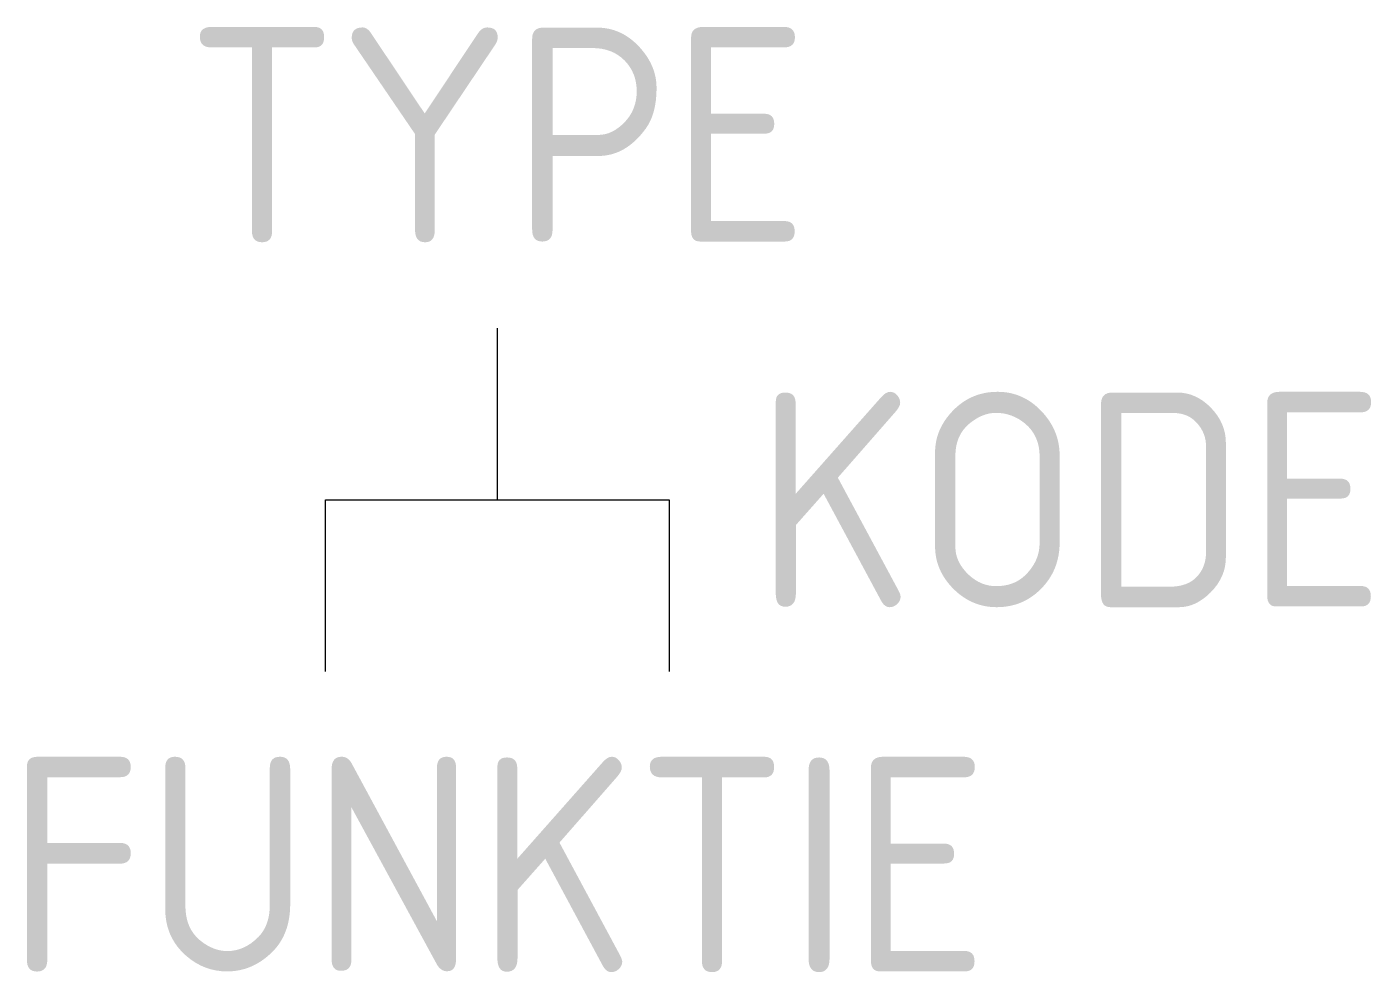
# Model space of a CAD drawing. Extents: x -5.5 to 10.2, y -7.5 to 3.5.
import ezdxf
from ezdxf.enums import TextEntityAlignment as Align

# ---------------------------------------------------------------- set-up
doc = ezdxf.new("R2010")
doc.units = 0
doc.layers.get('0').update_dxf_attribs({"linetype": 'CONTINUOUS'})
doc.styles.get("Standard").update_dxf_attribs({"font": 'iso8.shx'})

msp = doc.modelspace()

# ---------------------------------------------------------------- linework, layer by layer
for p, q in [((0, -2), (0, 0)), ((-2, -4), (-2, -2)), ((-2, -2), (2, -2)), ((2, -2), (2, -4))]:
    msp.add_line(p, q)

# ---------------------------------------------------------------- texts
for tag, p in [('TYPE', (0, 1)), ('FUNKTIE', (0, -7.5))]:
    msp.add_attdef(tag, text='XXX', height=2.5).set_placement(p, align=Align.CENTER)
msp.add_attdef('KODE', (3, -3.25), 'XXX', height=2.5)

doc.saveas('drawing.dxf')
